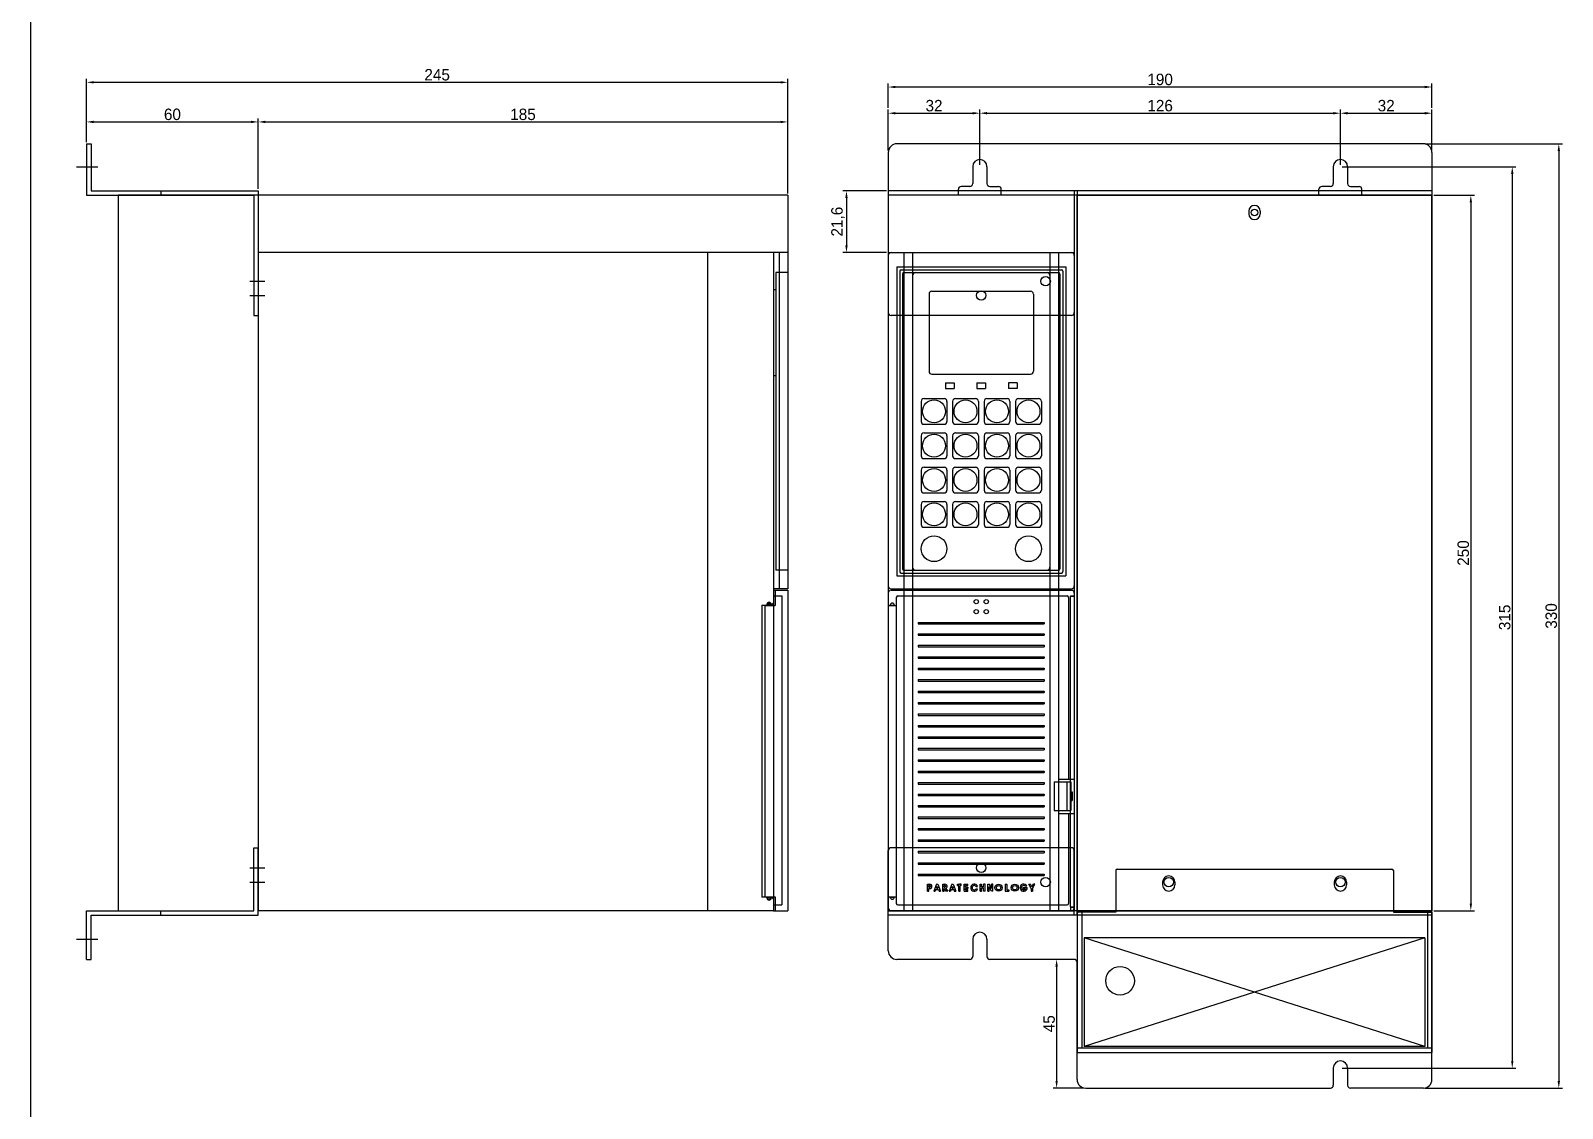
# Model space of a CAD drawing. Header units: millimetres. Extents: x 14468 to 16655, y -2998 to -1717.
# Drawn here: x 14468 to 15003, y -2667 to -2291 of the extents above; entities that cross this region are included whole.
import ezdxf

# ---------------------------------------------------------------- set-up
doc = ezdxf.new("R2010")
doc.units = ezdxf.units.MM
for name, color, linetype in [('CASE', 7, 'Continuous'), ('CASE BRACKET', 7, 'Continuous'), ('CASE COVER', 7, 'Continuous'), ('FAN', 7, 'Continuous'), ('KEYPAD', 1, 'Continuous'), ('PCB BASE', 7, 'Continuous'), ('PCB BODY', 7, 'Continuous'), ('PCB COVER', 7, 'Continuous'), ('방열판', 7, 'Continuous')]:
    doc.layers.add(name, color=color, linetype=linetype)
doc.dimstyles.new('ISO-25', dxfattribs={"dimtxt": 4, "dimasz": 2.5, "dimexe": 1.25, "dimexo": 0.625, "dimtad": 1, "dimtxsty": 'Standard', "dimcen": 2.5, "dimclrd": 6, "dimclre": 6, "dimclrt": 1, "dimadec": 0, "dimazin": 0, "dimtfac": 1, "dimtmove": 0, "dimatfit": 3, "dimfxl": 1, "dimarcsym": 0})
doc.dimstyles.get("Standard").update_dxf_attribs({"dimtxt": 4, "dimasz": 2, "dimexe": 0.4, "dimexo": 0.9, "dimgap": 0.9, "dimtad": 1, "dimdsep": 46, "dimtxsty": 'Standard', "dimcen": 0.09, "dimclrd": 6, "dimclre": 6, "dimclrt": 4, "dimadec": 0, "dimazin": 2, "dimtfac": 1, "dimtofl": 0, "dimtmove": 0, "dimatfit": 3, "dimfxl": 1, "dimtolj": 1, "dimtzin": 0, "dimarcsym": 0})

# ---------------------------------------------------------------- blocks, each defined once
blk = doc.blocks.new('*D874')
at = {"color": 6, "lineweight": -2, "transparency": 16777216}
for p, q in [((14487.51, -2329.69), (14487.51, -2307.57)), ((14490.01, -2308.82), (14730.01, -2308.82)), ((14732.51, -2347.69), (14732.51, -2307.57))]:
    blk.add_line(p, q, dxfattribs=at)
at = {"color": 6, "transparency": 16777216}
for points in [[(14490.01, -2308.4), (14490.01, -2309.23), (14487.51, -2308.82)], [(14730.01, -2308.4), (14730.01, -2309.23), (14732.51, -2308.82)]]:
    blk.add_solid(points, dxfattribs=at)
at = {"layer": 'Defpoints', "color": 0, "transparency": 16777216}
for p in [(14732.51, -2308.82), (14487.51, -2330.31), (14732.51, -2348.31)]:
    blk.add_point(p, dxfattribs=at)
at = {"color": 1, "transparency": 16777216, "insert": (14610.01, -2306.19), "char_height": 4, "attachment_point": 5}
blk.add_mtext('245', dxfattribs=at)
blk = doc.blocks.new('*D878')
at = {"color": 6, "lineweight": -2, "transparency": 16777216}
for p, q in [((14487.51, -2329.69), (14487.51, -2321.41)), ((14490.01, -2322.66), (14545.01, -2322.66)), ((14547.51, -2346.09), (14547.51, -2321.41))]:
    blk.add_line(p, q, dxfattribs=at)
at = {"color": 6, "transparency": 16777216}
for points in [[(14490.01, -2322.24), (14490.01, -2323.07), (14487.51, -2322.66)], [(14545.01, -2322.24), (14545.01, -2323.07), (14547.51, -2322.66)]]:
    blk.add_solid(points, dxfattribs=at)
at = {"layer": 'Defpoints', "color": 0, "transparency": 16777216}
for p in [(14547.51, -2322.66), (14487.51, -2330.31), (14547.51, -2346.71)]:
    blk.add_point(p, dxfattribs=at)
at = {"color": 1, "transparency": 16777216, "insert": (14517.51, -2320.03), "char_height": 4, "attachment_point": 5}
blk.add_mtext('60', dxfattribs=at)
blk = doc.blocks.new('*D784')
at = {"color": 6, "lineweight": -2, "transparency": 16777216}
for p, q in [((14767.02, -2346.71), (14751.8, -2346.71)), ((14753.05, -2349.21), (14753.05, -2365.81)), ((14767.02, -2368.31), (14751.8, -2368.31))]:
    blk.add_line(p, q, dxfattribs=at)
at = {"color": 6, "transparency": 16777216}
for points in [[(14752.63, -2349.21), (14753.46, -2349.21), (14753.05, -2346.71)], [(14752.63, -2365.81), (14753.46, -2365.81), (14753.05, -2368.31)]]:
    blk.add_solid(points, dxfattribs=at)
at = {"layer": 'Defpoints', "color": 0, "transparency": 16777216}
for p in [(14767.64, -2346.71), (14753.05, -2368.31), (14767.64, -2368.31)]:
    blk.add_point(p, dxfattribs=at)
at = {"color": 1, "transparency": 16777216, "insert": (14750.09, -2357.51), "char_height": 4, "attachment_point": 5, "rotation": 90}
blk.add_mtext('21,6', dxfattribs=at)
blk = doc.blocks.new('*D786')
at = {"color": 6, "lineweight": -2, "transparency": 16777216}
for p, q in [((14926.27, -2338.31), (14986.94, -2338.31)), ((14985.69, -2340.81), (14985.69, -2650.81)), ((14926.27, -2653.31), (14986.94, -2653.31))]:
    blk.add_line(p, q, dxfattribs=at)
at = {"color": 6, "transparency": 16777216}
for points in [[(14985.28, -2340.81), (14986.11, -2340.81), (14985.69, -2338.31)], [(14985.28, -2650.81), (14986.11, -2650.81), (14985.69, -2653.31)]]:
    blk.add_solid(points, dxfattribs=at)
at = {"layer": 'Defpoints', "color": 0, "transparency": 16777216}
for p in [(14925.64, -2338.31), (14925.64, -2653.31), (14985.69, -2653.31)]:
    blk.add_point(p, dxfattribs=at)
at = {"color": 1, "transparency": 16777216, "insert": (14983.07, -2495.81), "char_height": 4, "attachment_point": 5, "rotation": 90}
blk.add_mtext('315', dxfattribs=at)
blk = doc.blocks.new('*D787')
at = {"color": 6, "lineweight": -2, "transparency": 16777216}
for p, q in [((14958.27, -2348.31), (14972.46, -2348.31)), ((14971.21, -2350.81), (14971.21, -2595.81)), ((14958.27, -2598.31), (14972.46, -2598.31))]:
    blk.add_line(p, q, dxfattribs=at)
at = {"color": 6, "transparency": 16777216}
for points in [[(14970.8, -2350.81), (14971.63, -2350.81), (14971.21, -2348.31)], [(14970.8, -2595.81), (14971.63, -2595.81), (14971.21, -2598.31)]]:
    blk.add_solid(points, dxfattribs=at)
at = {"layer": 'Defpoints', "color": 0, "transparency": 16777216}
for p in [(14957.64, -2348.31), (14957.64, -2598.31), (14971.21, -2598.31)]:
    blk.add_point(p, dxfattribs=at)
at = {"color": 1, "transparency": 16777216, "insert": (14968.59, -2473.31), "char_height": 4, "attachment_point": 5, "rotation": 90}
blk.add_mtext('250', dxfattribs=at)
blk = doc.blocks.new('*D788')
at = {"color": 6, "lineweight": -2, "transparency": 16777216}
for p, q in [((14955.27, -2330.31), (15003.2, -2330.31)), ((15001.95, -2332.81), (15001.95, -2657.81)), ((14955.27, -2660.31), (15003.2, -2660.31))]:
    blk.add_line(p, q, dxfattribs=at)
at = {"color": 6, "transparency": 16777216}
for points in [[(15001.53, -2332.81), (15002.37, -2332.81), (15001.95, -2330.31)], [(15001.53, -2657.81), (15002.37, -2657.81), (15001.95, -2660.31)]]:
    blk.add_solid(points, dxfattribs=at)
at = {"layer": 'Defpoints', "color": 0, "transparency": 16777216}
for p in [(14954.64, -2330.31), (14954.64, -2660.31), (15001.95, -2660.31)]:
    blk.add_point(p, dxfattribs=at)
at = {"color": 1, "transparency": 16777216, "insert": (14999.33, -2495.31), "char_height": 4, "attachment_point": 5, "rotation": 90}
blk.add_mtext('330', dxfattribs=at)
blk = doc.blocks.new('*D802')
at = {"color": 6, "lineweight": -2, "transparency": 16777216}
for p, q in [((14767.64, -2332.69), (14767.64, -2318.36)), ((14770.14, -2319.61), (14797.14, -2319.61)), ((14799.64, -2337.69), (14799.64, -2318.36))]:
    blk.add_line(p, q, dxfattribs=at)
at = {"color": 6, "transparency": 16777216}
for points in [[(14770.14, -2319.2), (14770.14, -2320.03), (14767.64, -2319.61)], [(14797.14, -2319.2), (14797.14, -2320.03), (14799.64, -2319.61)]]:
    blk.add_solid(points, dxfattribs=at)
at = {"layer": 'Defpoints', "color": 0, "transparency": 16777216}
for p in [(14799.64, -2319.61), (14767.64, -2333.31), (14799.64, -2338.31)]:
    blk.add_point(p, dxfattribs=at)
at = {"color": 1, "transparency": 16777216, "insert": (14783.64, -2316.99), "char_height": 4, "attachment_point": 5}
blk.add_mtext('32', dxfattribs=at)
blk = doc.blocks.new('*D803')
at = {"color": 6, "lineweight": -2, "transparency": 16777216}
for p, q in [((14799.64, -2337.69), (14799.64, -2318.36)), ((14802.14, -2319.61), (14923.14, -2319.61)), ((14925.64, -2337.69), (14925.64, -2318.36))]:
    blk.add_line(p, q, dxfattribs=at)
at = {"color": 6, "transparency": 16777216}
for points in [[(14802.14, -2319.2), (14802.14, -2320.03), (14799.64, -2319.61)], [(14923.14, -2319.2), (14923.14, -2320.03), (14925.64, -2319.61)]]:
    blk.add_solid(points, dxfattribs=at)
at = {"layer": 'Defpoints', "color": 0, "transparency": 16777216}
for p in [(14925.64, -2319.61), (14799.64, -2338.31), (14925.64, -2338.31)]:
    blk.add_point(p, dxfattribs=at)
at = {"color": 1, "transparency": 16777216, "insert": (14862.64, -2316.99), "char_height": 4, "attachment_point": 5}
blk.add_mtext('126', dxfattribs=at)
blk = doc.blocks.new('*D804')
at = {"color": 6, "lineweight": -2, "transparency": 16777216}
for p, q in [((14925.64, -2337.69), (14925.64, -2318.36)), ((14928.14, -2319.61), (14955.14, -2319.61)), ((14957.64, -2332.69), (14957.64, -2318.36))]:
    blk.add_line(p, q, dxfattribs=at)
at = {"color": 6, "transparency": 16777216}
for points in [[(14928.14, -2319.2), (14928.14, -2320.03), (14925.64, -2319.61)], [(14955.14, -2319.2), (14955.14, -2320.03), (14957.64, -2319.61)]]:
    blk.add_solid(points, dxfattribs=at)
at = {"layer": 'Defpoints', "color": 0, "transparency": 16777216}
for p in [(14957.64, -2319.61), (14957.64, -2333.31), (14925.64, -2338.31)]:
    blk.add_point(p, dxfattribs=at)
at = {"color": 1, "transparency": 16777216, "insert": (14941.64, -2316.99), "char_height": 4, "attachment_point": 5}
blk.add_mtext('32', dxfattribs=at)
blk = doc.blocks.new('*D647')
at = {"color": 6, "lineweight": -2, "transparency": 16777216}
for p, q in [((14767.64, -2317.74), (14767.64, -2309.21)), ((14955.14, -2310.46), (14770.14, -2310.46)), ((14957.64, -2317.74), (14957.64, -2309.21))]:
    blk.add_line(p, q, dxfattribs=at)
at = {"color": 6, "transparency": 16777216}
for points in [[(14770.14, -2310.04), (14770.14, -2310.87), (14767.64, -2310.46)], [(14955.14, -2310.04), (14955.14, -2310.87), (14957.64, -2310.46)]]:
    blk.add_solid(points, dxfattribs=at)
at = {"layer": 'Defpoints', "color": 0, "transparency": 16777216}
for p in [(14767.64, -2310.46), (14767.64, -2318.36), (14957.64, -2318.36)]:
    blk.add_point(p, dxfattribs=at)
at = {"color": 1, "transparency": 16777216, "insert": (14862.64, -2307.83), "char_height": 4, "attachment_point": 5}
blk.add_mtext('190', dxfattribs=at)
blk = doc.blocks.new('*D669')
at = {"color": 6, "lineweight": -2, "transparency": 16777216}
for p, q in [((14547.51, -2346.09), (14547.51, -2321.41)), ((14550.01, -2322.66), (14730.01, -2322.66)), ((14732.51, -2347.69), (14732.51, -2321.41))]:
    blk.add_line(p, q, dxfattribs=at)
at = {"color": 6, "transparency": 16777216}
for points in [[(14550.01, -2322.24), (14550.01, -2323.07), (14547.51, -2322.66)], [(14730.01, -2322.24), (14730.01, -2323.07), (14732.51, -2322.66)]]:
    blk.add_solid(points, dxfattribs=at)
at = {"layer": 'Defpoints', "color": 0, "transparency": 16777216}
for p in [(14732.51, -2322.66), (14547.51, -2346.71), (14732.51, -2348.31)]:
    blk.add_point(p, dxfattribs=at)
at = {"color": 1, "transparency": 16777216, "insert": (14640.01, -2320.03), "char_height": 4, "attachment_point": 5}
blk.add_mtext('185', dxfattribs=at)
blk = doc.blocks.new('*D768')
at = {"layer": 'CASE', "color": 6, "lineweight": -2, "transparency": 16777216}
for p, q in [((14832.02, -2615.31), (14825.22, -2615.31)), ((14826.47, -2617.81), (14826.47, -2657.81)), ((14836.02, -2660.31), (14825.22, -2660.31))]:
    blk.add_line(p, q, dxfattribs=at)
at = {"layer": 'CASE', "color": 6, "transparency": 16777216}
for points in [[(14826.06, -2617.81), (14826.89, -2617.81), (14826.47, -2615.31)], [(14826.06, -2657.81), (14826.89, -2657.81), (14826.47, -2660.31)]]:
    blk.add_solid(points, dxfattribs=at)
at = {"layer": 'Defpoints', "color": 0, "transparency": 16777216}
for p in [(14832.64, -2615.31), (14826.47, -2660.31), (14836.64, -2660.31)]:
    blk.add_point(p, dxfattribs=at)
at = {"layer": 'CASE', "color": 1, "transparency": 16777216, "insert": (14823.85, -2637.81), "char_height": 4, "attachment_point": 5, "rotation": 90}
blk.add_mtext('45', dxfattribs=at)

msp = doc.modelspace()

# ---------------------------------------------------------------- linework, layer by layer
msp.add_line((14467.967, -1716.982), (14467.967, -2998.249))
at = {"layer": 'CASE'}
for p, q in [((14732.514, -2348.31), (14498.514, -2348.31)), ((14498.514, -2348.31), (14498.514, -2598.31)), ((14547.514, -2346.71), (14547.514, -2598.31)), ((14833.643, -2348.31), (14833.643, -2598.31)), ((14833.643, -2348.31), (14844.643, -2348.31)), ((14835.043, -2348.31), (14956.243, -2348.31)), ((14946.643, -2348.31), (14957.643, -2348.31)), ((14957.643, -2348.31), (14957.643, -2598.31)), ((14704.514, -2368.31), (14547.514, -2368.31)), ((14704.514, -2368.31), (14704.514, -2598.31)), ((14767.643, -2368.31), (14767.643, -2598.31)), ((14767.643, -2368.31), (14832.643, -2368.31)), ((14832.643, -2368.31), (14832.643, -2598.31)), ((14831.343, -2596.91), (14831.343, -2488.31)), ((14831.343, -2488.31), (14832.543, -2488.31)), ((14831.443, -2488.41), (14832.643, -2488.41)), ((14704.514, -2598.31), (14547.514, -2598.31)), ((14704.514, -2598.31), (14547.514, -2598.31)), ((14767.643, -2598.31), (14832.643, -2598.31)), ((14767.643, -2598.31), (14832.643, -2598.31)), ((14831.343, -2597.11), (14831.343, -2598.31)), ((14831.443, -2597.01), (14832.643, -2597.01)), ((14831.443, -2597.11), (14832.543, -2597.11)), ((14832.543, -2597.11), (14832.543, -2598.31)), ((14833.643, -2598.31), (14844.643, -2598.31)), ((14835.043, -2598.31), (14956.243, -2598.31))]:
    msp.add_line(p, q, dxfattribs=at)
at = {"layer": 'CASE', "color": 5}
for p, q in [((14847.143, -2584.306), (14847.143, -2598.806)), ((14847.643, -2583.806), (14943.643, -2583.806)), ((14944.143, -2584.306), (14944.143, -2598.806)), ((14863.493, -2588.306), (14863.493, -2589.306)), ((14867.793, -2588.306), (14867.793, -2589.306)), ((14923.493, -2588.306), (14923.493, -2589.306)), ((14927.793, -2588.306), (14927.793, -2589.306)), ((14833.643, -2598.806), (14833.643, -2647.806)), ((14847.143, -2598.806), (14833.643, -2598.806)), ((14835.243, -2598.806), (14835.243, -2646.206)), ((14944.143, -2598.806), (14957.643, -2598.806)), ((14956.043, -2598.806), (14956.043, -2646.206)), ((14957.643, -2598.806), (14957.643, -2647.806)), ((14833.643, -2646.206), (14957.643, -2646.206)), ((14833.643, -2647.806), (14957.643, -2647.806))]:
    msp.add_line(p, q, dxfattribs=at)
at = {"layer": 'CASE'}
msp.add_circle((14895.643, -2354.31), 1.15, dxfattribs=at)
at = {"layer": 'CASE', "color": 5}
msp.add_circle((14848.643, -2622.806), 5, dxfattribs=at)
for centre, radius, start, end in [((14847.643, -2584.306), 0.5, 90, 180), ((14943.643, -2584.306), 0.5, 0, 90), ((14865.643, -2588.306), 2.15, 0, 180), ((14865.643, -2589.306), 2.15, 180, 0), ((14925.643, -2588.306), 2.15, 0, 180), ((14925.643, -2589.306), 2.15, 180, 0), ((14834.143, -2599.306), 0.5, 90, 180), ((14957.143, -2599.306), 0.5, 0, 90)]:
    msp.add_arc(centre, radius, start, end, dxfattribs=at)
at = {"layer": 'CASE BRACKET', "color": 2}
for p, q in [((14487.514, -2330.31), (14489.114, -2330.31)), ((14487.514, -2330.31), (14487.514, -2348.31)), ((14489.114, -2330.31), (14489.114, -2346.71)), ((14767.643, -2333.31), (14767.643, -2389.31)), ((14954.643, -2330.31), (14770.643, -2330.31)), ((14957.643, -2333.31), (14957.643, -2348.31)), ((14483.967, -2338.31), (14491.422, -2338.31)), ((14797.143, -2338.31), (14797.143, -2344.21)), ((14802.143, -2338.31), (14802.143, -2344.21)), ((14923.143, -2338.31), (14923.143, -2344.21)), ((14928.143, -2338.31), (14928.143, -2344.21)), ((14487.514, -2348.31), (14545.914, -2348.31)), ((14489.114, -2346.71), (14547.514, -2346.71)), ((14513.514, -2346.71), (14513.514, -2348.31)), ((14545.914, -2348.31), (14545.914, -2390.31)), ((14547.514, -2346.71), (14547.514, -2390.31)), ((14957.643, -2346.71), (14767.643, -2346.71)), ((14957.643, -2348.31), (14767.643, -2348.31)), ((14792.143, -2346.71), (14792.143, -2346.21)), ((14792.143, -2348.31), (14792.143, -2346.71)), ((14796.143, -2345.21), (14793.143, -2345.21)), ((14803.143, -2345.21), (14806.143, -2345.21)), ((14807.143, -2346.71), (14807.143, -2346.21)), ((14807.143, -2348.31), (14807.143, -2346.71)), ((14832.643, -2346.71), (14832.643, -2389.31)), ((14833.643, -2346.71), (14833.643, -2348.31)), ((14918.143, -2346.71), (14918.143, -2346.21)), ((14918.143, -2348.31), (14918.143, -2346.71)), ((14922.143, -2345.21), (14919.143, -2345.21)), ((14929.143, -2345.21), (14932.143, -2345.21)), ((14933.143, -2346.71), (14933.143, -2346.21)), ((14933.143, -2348.31), (14933.143, -2346.71)), ((14544.538, -2378.31), (14549.746, -2378.31)), ((14544.538, -2383.31), (14549.746, -2383.31)), ((14545.914, -2390.31), (14547.514, -2390.31)), ((14831.643, -2390.31), (14768.643, -2390.31)), ((14545.914, -2598.31), (14545.914, -2576.31)), ((14545.914, -2576.31), (14547.514, -2576.31)), ((14547.514, -2599.91), (14547.514, -2576.31)), ((14767.643, -2612.31), (14767.643, -2577.31)), ((14831.643, -2576.31), (14768.643, -2576.31)), ((14832.643, -2599.91), (14832.643, -2577.31)), ((14544.538, -2583.31), (14549.746, -2583.31)), ((14544.538, -2588.31), (14549.746, -2588.31)), ((14487.514, -2615.31), (14487.514, -2598.31)), ((14487.514, -2598.31), (14545.914, -2598.31)), ((14489.114, -2599.91), (14547.514, -2599.91)), ((14489.114, -2615.31), (14489.114, -2599.91)), ((14513.514, -2599.91), (14513.514, -2598.31)), ((14957.643, -2598.31), (14767.643, -2598.31)), ((14767.643, -2612.31), (14767.643, -2598.31)), ((14957.643, -2599.91), (14767.643, -2599.91)), ((14833.643, -2599.91), (14833.643, -2598.31)), ((14957.643, -2657.31), (14957.643, -2598.31)), ((14483.967, -2608.31), (14491.422, -2608.31)), ((14797.143, -2608.31), (14797.143, -2614.31)), ((14802.143, -2608.31), (14802.143, -2614.31)), ((14487.514, -2615.31), (14489.114, -2615.31)), ((14796.143, -2615.31), (14770.643, -2615.31)), ((14832.643, -2615.31), (14803.143, -2615.31)), ((14833.643, -2657.31), (14833.643, -2616.31)), ((14923.143, -2653.31), (14923.143, -2659.31)), ((14928.143, -2653.31), (14928.143, -2659.31)), ((14836.643, -2660.31), (14922.143, -2660.31)), ((14954.643, -2660.31), (14929.143, -2660.31))]:
    msp.add_line(p, q, dxfattribs=at)
for centre in [(14800.143, -2383.31), (14822.643, -2378.31), (14800.143, -2583.31), (14822.643, -2588.31)]:
    msp.add_circle(centre, 1.65, dxfattribs=at)
for centre, radius, start, end in [((14770.643, -2333.31), 3, 90, 180), ((14954.643, -2333.31), 3, 0, 90), ((14799.643, -2338.31), 2.5, 0, 180), ((14925.643, -2338.31), 2.5, 0, 180), ((14796.143, -2344.21), 1, 270, 0), ((14803.143, -2344.21), 1, 180, 270), ((14922.143, -2344.21), 1, 270, 0), ((14929.143, -2344.21), 1, 180, 270), ((14793.143, -2346.21), 1, 90, 180), ((14806.143, -2346.21), 1, 360, 90), ((14919.143, -2346.21), 1, 90, 180), ((14932.143, -2346.21), 1, 360, 90), ((14768.643, -2389.31), 1, 180, 270), ((14831.643, -2389.31), 1, 270, 0), ((14768.643, -2577.31), 1, 90, 180), ((14831.643, -2577.31), 1, 0, 90), ((14799.643, -2608.31), 2.5, 0, 180), ((14770.643, -2612.31), 3, 180, 270), ((14796.143, -2614.31), 1, 270, 0), ((14803.143, -2614.31), 1, 180, 270), ((14832.643, -2616.31), 1, 0, 90), ((14925.643, -2653.31), 2.5, 0, 180), ((14836.643, -2657.31), 3, 180, 270), ((14922.143, -2659.31), 1, 270, 0), ((14929.143, -2659.31), 1, 180, 270), ((14954.643, -2657.31), 3, 270, 0)]:
    msp.add_arc(centre, radius, start, end, dxfattribs=at)
at = {"layer": 'CASE COVER'}
for p, q in [((14957.643, -2348.31), (14833.643, -2348.31)), ((14833.643, -2348.31), (14833.643, -2598.31)), ((14957.643, -2348.31), (14957.643, -2598.31)), ((14893.643, -2353.81), (14893.643, -2354.81)), ((14897.643, -2353.81), (14897.643, -2354.81)), ((14957.643, -2598.31), (14833.643, -2598.31))]:
    msp.add_line(p, q, dxfattribs=at)
for centre, start, end in [((14895.643, -2353.81), 0, 180), ((14895.643, -2354.81), 180, 0)]:
    msp.add_arc(centre, 2, start, end, dxfattribs=at)
at = {"layer": 'FAN', "color": 5}
for p, q in [((14836.143, -2607.806), (14836.143, -2645.806)), ((14955.143, -2607.806), (14836.143, -2645.806)), ((14955.143, -2645.806), (14836.143, -2607.806)), ((14955.143, -2607.806), (14836.143, -2607.806)), ((14955.143, -2607.806), (14955.143, -2645.806)), ((14955.143, -2645.806), (14836.143, -2645.806))]:
    msp.add_line(p, q, dxfattribs=at)
at = {"layer": 'KEYPAD'}
for p, q in [((14776.143, -2376.31), (14776.143, -2478.31)), ((14777.143, -2375.31), (14823.143, -2375.31)), ((14824.143, -2376.31), (14824.143, -2478.31)), ((14781.893, -2382.81), (14781.893, -2409.81)), ((14782.893, -2381.81), (14817.393, -2381.81)), ((14818.393, -2382.81), (14818.393, -2409.81)), ((14782.893, -2410.81), (14817.393, -2410.81)), ((14787.643, -2413.81), (14787.643, -2415.81)), ((14787.643, -2413.81), (14790.643, -2413.81)), ((14790.643, -2413.81), (14790.643, -2415.81)), ((14798.643, -2413.81), (14798.643, -2415.81)), ((14798.643, -2413.81), (14801.643, -2413.81)), ((14801.643, -2413.81), (14801.643, -2415.81)), ((14809.643, -2413.81), (14809.643, -2415.81)), ((14812.643, -2413.81), (14809.643, -2413.81)), ((14812.643, -2413.81), (14812.643, -2415.81)), ((14787.643, -2415.81), (14790.643, -2415.81)), ((14798.643, -2415.81), (14801.643, -2415.81)), ((14812.643, -2415.81), (14809.643, -2415.81)), ((14779.143, -2420.31), (14779.143, -2427.31)), ((14780.143, -2419.31), (14787.143, -2419.31)), ((14788.143, -2420.31), (14788.143, -2427.31)), ((14790.143, -2420.31), (14790.143, -2427.31)), ((14791.143, -2419.31), (14798.143, -2419.31)), ((14799.143, -2420.31), (14799.143, -2427.31)), ((14801.143, -2420.31), (14801.143, -2427.31)), ((14802.143, -2419.31), (14809.143, -2419.31)), ((14810.143, -2420.31), (14810.143, -2427.31)), ((14812.143, -2420.31), (14812.143, -2427.31)), ((14813.143, -2419.31), (14820.143, -2419.31)), ((14821.143, -2420.31), (14821.143, -2427.31)), ((14780.143, -2428.31), (14787.143, -2428.31)), ((14791.143, -2428.31), (14798.143, -2428.31)), ((14802.143, -2428.31), (14809.143, -2428.31)), ((14813.143, -2428.31), (14820.143, -2428.31)), ((14779.143, -2432.31), (14779.143, -2439.31)), ((14780.143, -2431.31), (14787.143, -2431.31)), ((14788.143, -2432.31), (14788.143, -2439.31)), ((14790.143, -2432.31), (14790.143, -2439.31)), ((14791.143, -2431.31), (14798.143, -2431.31)), ((14799.143, -2432.31), (14799.143, -2439.31)), ((14801.143, -2432.31), (14801.143, -2439.31)), ((14802.143, -2431.31), (14809.143, -2431.31)), ((14810.143, -2432.31), (14810.143, -2439.31)), ((14812.143, -2432.31), (14812.143, -2439.31)), ((14813.143, -2431.31), (14820.143, -2431.31)), ((14821.143, -2432.31), (14821.143, -2439.31)), ((14780.143, -2440.31), (14787.143, -2440.31)), ((14791.143, -2440.31), (14798.143, -2440.31)), ((14802.143, -2440.31), (14809.143, -2440.31)), ((14813.143, -2440.31), (14820.143, -2440.31)), ((14779.143, -2444.31), (14779.143, -2451.31)), ((14780.143, -2443.31), (14787.143, -2443.31)), ((14788.143, -2444.31), (14788.143, -2451.31)), ((14790.143, -2444.31), (14790.143, -2451.31)), ((14791.143, -2443.31), (14798.143, -2443.31)), ((14799.143, -2444.31), (14799.143, -2451.31)), ((14801.143, -2444.31), (14801.143, -2451.31)), ((14802.143, -2443.31), (14809.143, -2443.31)), ((14810.143, -2444.31), (14810.143, -2451.31)), ((14812.143, -2444.31), (14812.143, -2451.31)), ((14813.143, -2443.31), (14820.143, -2443.31)), ((14821.143, -2444.31), (14821.143, -2451.31)), ((14779.143, -2456.31), (14779.143, -2463.31)), ((14780.143, -2452.31), (14787.143, -2452.31)), ((14780.143, -2455.31), (14787.143, -2455.31)), ((14788.143, -2456.31), (14788.143, -2463.31)), ((14790.143, -2456.31), (14790.143, -2463.31)), ((14791.143, -2452.31), (14798.143, -2452.31)), ((14791.143, -2455.31), (14798.143, -2455.31)), ((14799.143, -2456.31), (14799.143, -2463.31)), ((14801.143, -2456.31), (14801.143, -2463.31)), ((14802.143, -2452.31), (14809.143, -2452.31)), ((14802.143, -2455.31), (14809.143, -2455.31)), ((14810.143, -2456.31), (14810.143, -2463.31)), ((14812.143, -2456.31), (14812.143, -2463.31)), ((14813.143, -2452.31), (14820.143, -2452.31)), ((14813.143, -2455.31), (14820.143, -2455.31)), ((14821.143, -2456.31), (14821.143, -2463.31)), ((14780.143, -2464.31), (14787.143, -2464.31)), ((14791.143, -2464.31), (14798.143, -2464.31)), ((14802.143, -2464.31), (14809.143, -2464.31)), ((14813.143, -2464.31), (14820.143, -2464.31)), ((14777.143, -2479.31), (14823.143, -2479.31))]:
    msp.add_line(p, q, dxfattribs=at)
for centre, radius in [((14783.643, -2423.81), 4), ((14794.643, -2423.81), 4), ((14805.643, -2423.81), 4), ((14816.643, -2423.81), 4), ((14783.643, -2435.81), 4), ((14794.643, -2435.81), 4), ((14805.643, -2435.81), 4), ((14816.643, -2435.81), 4), ((14783.643, -2447.81), 4), ((14794.643, -2447.81), 4), ((14805.643, -2447.81), 4), ((14816.643, -2447.81), 4), ((14783.643, -2459.81), 4), ((14794.643, -2459.81), 4), ((14805.643, -2459.81), 4), ((14816.643, -2459.81), 4), ((14783.643, -2471.81), 4.5), ((14816.643, -2471.81), 4.5)]:
    msp.add_circle(centre, radius, dxfattribs=at)
for centre, start, end in [((14777.143, -2376.31), 90, 180), ((14823.143, -2376.31), 0, 90), ((14782.893, -2382.81), 90, 180), ((14817.393, -2382.81), 0, 90), ((14782.893, -2409.81), 180, 270), ((14817.393, -2409.81), 270, 0), ((14780.143, -2420.31), 90, 180), ((14787.143, -2420.31), 0, 90), ((14791.143, -2420.31), 90, 180), ((14798.143, -2420.31), 0, 90), ((14802.143, -2420.31), 90, 180), ((14809.143, -2420.31), 0, 90), ((14813.143, -2420.31), 90, 180), ((14820.143, -2420.31), 0, 90), ((14780.143, -2427.31), 180, 270), ((14787.143, -2427.31), 270, 0), ((14791.143, -2427.31), 180, 270), ((14798.143, -2427.31), 270, 0), ((14802.143, -2427.31), 180, 270), ((14809.143, -2427.31), 270, 0), ((14813.143, -2427.31), 180, 270), ((14820.143, -2427.31), 270, 0), ((14780.143, -2432.31), 90, 180), ((14787.143, -2432.31), 0, 90), ((14791.143, -2432.31), 90, 180), ((14798.143, -2432.31), 0, 90), ((14802.143, -2432.31), 90, 180), ((14809.143, -2432.31), 0, 90), ((14813.143, -2432.31), 90, 180), ((14820.143, -2432.31), 0, 90), ((14780.143, -2439.31), 180, 270), ((14787.143, -2439.31), 270, 0), ((14791.143, -2439.31), 180, 270), ((14798.143, -2439.31), 270, 0), ((14802.143, -2439.31), 180, 270), ((14809.143, -2439.31), 270, 0), ((14813.143, -2439.31), 180, 270), ((14820.143, -2439.31), 270, 0), ((14780.143, -2444.31), 90, 180), ((14787.143, -2444.31), 0, 90), ((14791.143, -2444.31), 90, 180), ((14798.143, -2444.31), 0, 90), ((14802.143, -2444.31), 90, 180), ((14809.143, -2444.31), 0, 90), ((14813.143, -2444.31), 90, 180), ((14820.143, -2444.31), 0, 90), ((14780.143, -2451.31), 180, 270), ((14787.143, -2451.31), 270, 0), ((14791.143, -2451.31), 180, 270), ((14798.143, -2451.31), 270, 0), ((14802.143, -2451.31), 180, 270), ((14809.143, -2451.31), 270, 0), ((14813.143, -2451.31), 180, 270), ((14820.143, -2451.31), 270, 0), ((14780.143, -2456.31), 90, 180), ((14787.143, -2456.31), 0, 90), ((14791.143, -2456.31), 90, 180), ((14798.143, -2456.31), 0, 90), ((14802.143, -2456.31), 90, 180), ((14809.143, -2456.31), 0, 90), ((14813.143, -2456.31), 90, 180), ((14820.143, -2456.31), 0, 90), ((14780.143, -2463.31), 180, 270), ((14787.143, -2463.31), 270, 0), ((14791.143, -2463.31), 180, 270), ((14798.143, -2463.31), 270, 0), ((14802.143, -2463.31), 180, 270), ((14809.143, -2463.31), 270, 0), ((14813.143, -2463.31), 180, 270), ((14820.143, -2463.31), 270, 0), ((14777.143, -2478.31), 180, 270), ((14823.143, -2478.31), 270, 0)]:
    msp.add_arc(centre, 1, start, end, dxfattribs=at)
at = {"layer": 'PCB BASE'}
for p, q in [((14727.514, -2368.31), (14704.514, -2368.31)), ((14704.514, -2368.31), (14704.514, -2598.31)), ((14727.514, -2368.31), (14727.514, -2491.51)), ((14704.514, -2373.31), (14704.514, -2593.31)), ((14723.514, -2491.51), (14723.514, -2593.61)), ((14723.514, -2491.51), (14727.514, -2491.51)), ((14725.264, -2491.26), (14725.264, -2491.51)), ((14726.764, -2491.26), (14725.264, -2491.26)), ((14727.514, -2490.81), (14726.764, -2491.51)), ((14726.764, -2491.51), (14726.764, -2491.26)), ((14727.514, -2593.61), (14723.514, -2593.61)), ((14725.264, -2593.86), (14725.264, -2593.61)), ((14726.764, -2593.86), (14725.264, -2593.86)), ((14726.764, -2593.61), (14726.764, -2593.86)), ((14727.514, -2594.31), (14726.764, -2593.61)), ((14727.514, -2593.61), (14727.514, -2598.31)), ((14727.514, -2598.31), (14704.514, -2598.31))]:
    msp.add_line(p, q, dxfattribs=at)
for centre, start, end in [((14726.014, -2491.26), 0, 180), ((14726.014, -2593.86), 180, 0)]:
    msp.add_arc(centre, 0.75, start, end, dxfattribs=at)
at = {"layer": 'PCB BODY'}
for p, q in [((14732.514, -2348.31), (14732.514, -2485.81)), ((14727.514, -2368.31), (14727.514, -2485.81)), ((14732.514, -2368.31), (14727.514, -2368.31)), ((14729.514, -2368.31), (14729.514, -2485.81)), ((14767.643, -2369.31), (14767.643, -2484.81)), ((14768.643, -2368.31), (14831.643, -2368.31)), ((14773.143, -2368.31), (14773.143, -2485.81)), ((14776.143, -2368.31), (14776.143, -2485.81)), ((14824.143, -2368.31), (14824.143, -2485.81)), ((14827.143, -2368.31), (14827.143, -2485.81)), ((14832.643, -2369.31), (14832.643, -2484.81)), ((14728.412, -2375.31), (14728.412, -2479.31)), ((14732.514, -2375.31), (14728.412, -2375.31)), ((14770.643, -2373.31), (14829.643, -2373.31)), ((14770.643, -2373.31), (14770.643, -2481.31)), ((14771.643, -2374.81), (14771.643, -2479.81)), ((14772.143, -2374.31), (14828.143, -2374.31)), ((14772.643, -2375.81), (14772.643, -2478.81)), ((14773.143, -2375.31), (14827.143, -2375.31)), ((14776.143, -2375.31), (14824.143, -2375.31)), ((14827.643, -2375.81), (14827.643, -2478.81)), ((14828.643, -2374.81), (14828.643, -2479.81)), ((14829.643, -2373.31), (14829.643, -2481.31)), ((14728.412, -2381.31), (14727.514, -2381.31)), ((14727.514, -2411.31), (14728.412, -2411.31)), ((14732.514, -2479.31), (14728.412, -2479.31)), ((14770.643, -2481.31), (14829.643, -2481.31)), ((14772.143, -2480.31), (14828.143, -2480.31)), ((14773.143, -2479.31), (14827.143, -2479.31)), ((14776.143, -2479.31), (14824.143, -2479.31)), ((14732.514, -2485.81), (14727.514, -2485.81)), ((14768.643, -2485.81), (14831.643, -2485.81))]:
    msp.add_line(p, q, dxfattribs=at)
for centre, radius, start, end in [((14768.643, -2369.31), 1, 90, 180), ((14831.643, -2369.31), 1, 0, 90), ((14772.143, -2374.81), 0.5, 90, 180), ((14773.143, -2375.81), 0.5, 90, 180), ((14827.143, -2375.81), 0.5, 0, 90), ((14828.143, -2374.81), 0.5, 0, 90), ((14772.143, -2479.81), 0.5, 180, 270), ((14773.143, -2478.81), 0.5, 180, 270), ((14827.143, -2478.81), 0.5, 270, 0), ((14828.143, -2479.81), 0.5, 270, 0), ((14768.643, -2484.81), 1, 180, 270), ((14831.643, -2484.81), 1, 270, 0)]:
    msp.add_arc(centre, radius, start, end, dxfattribs=at)
at = {"layer": 'PCB COVER'}
for p, q in [((14727.514, -2486.31), (14732.514, -2486.31)), ((14727.514, -2486.31), (14727.514, -2491.61)), ((14727.514, -2488.31), (14728.114, -2488.31)), ((14728.114, -2486.31), (14728.114, -2491.61)), ((14728.114, -2488.31), (14730.514, -2488.31)), ((14730.514, -2488.31), (14730.514, -2596.31)), ((14732.514, -2486.31), (14732.514, -2598.31)), ((14767.643, -2487.31), (14767.643, -2597.31)), ((14768.643, -2486.31), (14831.643, -2486.31)), ((14770.443, -2488.81), (14770.443, -2595.81)), ((14770.943, -2488.31), (14830.143, -2488.31)), ((14773.143, -2486.31), (14773.143, -2598.31)), ((14776.143, -2486.31), (14776.143, -2598.31)), ((14824.143, -2486.31), (14824.143, -2598.31)), ((14827.143, -2486.31), (14827.143, -2598.31)), ((14830.643, -2488.81), (14830.643, -2552.31)), ((14832.643, -2487.31), (14832.643, -2552.31)), ((14724.514, -2491.61), (14724.514, -2593.51)), ((14724.514, -2491.61), (14728.114, -2491.61)), ((14725.264, -2491.61), (14725.264, -2491.555)), ((14725.264, -2491.555), (14726.764, -2491.555)), ((14726.764, -2491.555), (14726.764, -2491.61)), ((14727.514, -2491.61), (14727.514, -2593.51)), ((14767.643, -2491.61), (14770.443, -2491.61)), ((14768.293, -2491.61), (14768.293, -2491.555)), ((14768.293, -2491.555), (14769.793, -2491.555)), ((14769.793, -2491.555), (14769.793, -2491.61)), ((14778.143, -2497.56), (14778.143, -2498.06)), ((14778.143, -2497.56), (14822.143, -2497.56)), ((14778.143, -2498.06), (14822.143, -2498.06)), ((14822.143, -2497.56), (14822.143, -2498.06)), ((14778.143, -2501.56), (14778.143, -2502.06)), ((14778.143, -2501.56), (14822.143, -2501.56)), ((14778.143, -2502.06), (14822.143, -2502.06)), ((14822.143, -2501.56), (14822.143, -2502.06)), ((14778.143, -2505.56), (14778.143, -2506.06)), ((14778.143, -2505.56), (14822.143, -2505.56)), ((14778.143, -2506.06), (14822.143, -2506.06)), ((14778.143, -2509.56), (14778.143, -2510.06)), ((14778.143, -2509.56), (14822.143, -2509.56)), ((14778.143, -2510.06), (14822.143, -2510.06)), ((14822.143, -2505.56), (14822.143, -2506.06)), ((14822.143, -2509.56), (14822.143, -2510.06)), ((14778.143, -2513.56), (14778.143, -2514.06)), ((14778.143, -2513.56), (14822.143, -2513.56)), ((14778.143, -2514.06), (14822.143, -2514.06)), ((14822.143, -2513.56), (14822.143, -2514.06)), ((14778.143, -2517.56), (14778.143, -2518.06)), ((14778.143, -2517.56), (14822.143, -2517.56)), ((14778.143, -2518.06), (14822.143, -2518.06)), ((14822.143, -2517.56), (14822.143, -2518.06)), ((14778.143, -2521.56), (14778.143, -2522.06)), ((14778.143, -2521.56), (14822.143, -2521.56)), ((14778.143, -2522.06), (14822.143, -2522.06)), ((14778.143, -2525.56), (14778.143, -2526.06)), ((14778.143, -2525.56), (14822.143, -2525.56)), ((14778.143, -2526.06), (14822.143, -2526.06)), ((14822.143, -2521.56), (14822.143, -2522.06)), ((14822.143, -2525.56), (14822.143, -2526.06)), ((14778.143, -2529.56), (14778.143, -2530.06)), ((14778.143, -2529.56), (14822.143, -2529.56)), ((14778.143, -2530.06), (14822.143, -2530.06)), ((14822.143, -2529.56), (14822.143, -2530.06)), ((14778.143, -2533.56), (14778.143, -2534.06)), ((14778.143, -2533.56), (14822.143, -2533.56)), ((14778.143, -2534.06), (14822.143, -2534.06)), ((14822.143, -2533.56), (14822.143, -2534.06)), ((14778.143, -2537.56), (14778.143, -2538.06)), ((14778.143, -2537.56), (14822.143, -2537.56)), ((14778.143, -2538.06), (14822.143, -2538.06)), ((14778.143, -2541.56), (14778.143, -2542.06)), ((14778.143, -2541.56), (14822.143, -2541.56)), ((14778.143, -2542.06), (14822.143, -2542.06)), ((14822.143, -2537.56), (14822.143, -2538.06)), ((14822.143, -2541.56), (14822.143, -2542.06)), ((14778.143, -2545.56), (14778.143, -2546.06)), ((14778.143, -2545.56), (14822.143, -2545.56)), ((14778.143, -2546.06), (14822.143, -2546.06)), ((14822.143, -2545.56), (14822.143, -2546.06)), ((14778.143, -2549.56), (14778.143, -2550.06)), ((14778.143, -2549.56), (14822.143, -2549.56)), ((14778.143, -2550.06), (14822.143, -2550.06)), ((14822.143, -2549.56), (14822.143, -2550.06)), ((14827.143, -2552.31), (14832.643, -2552.31)), ((14778.143, -2553.56), (14778.143, -2554.06)), ((14778.143, -2553.56), (14822.143, -2553.56)), ((14778.143, -2554.06), (14822.143, -2554.06)), ((14778.143, -2557.56), (14778.143, -2558.06)), ((14778.143, -2557.56), (14822.143, -2557.56)), ((14778.143, -2558.06), (14822.143, -2558.06)), ((14822.143, -2553.56), (14822.143, -2554.06)), ((14822.143, -2557.56), (14822.143, -2558.06)), ((14825.643, -2553.31), (14825.643, -2563.31)), ((14825.643, -2553.31), (14827.143, -2553.31)), ((14827.143, -2553.31), (14831.496, -2553.31)), ((14830.002, -2553.31), (14830.002, -2563.31)), ((14831.496, -2553.31), (14831.496, -2563.31)), ((14831.496, -2556.81), (14831.958, -2556.81)), ((14831.958, -2556.81), (14831.958, -2559.81)), ((14778.143, -2561.56), (14778.143, -2562.06)), ((14778.143, -2561.56), (14822.143, -2561.56)), ((14778.143, -2562.06), (14822.143, -2562.06)), ((14822.143, -2561.56), (14822.143, -2562.06)), ((14825.643, -2563.31), (14827.143, -2563.31)), ((14827.143, -2563.31), (14831.496, -2563.31)), ((14831.496, -2559.81), (14831.958, -2559.81)), ((14778.143, -2565.56), (14778.143, -2566.06)), ((14778.143, -2565.56), (14822.143, -2565.56)), ((14778.143, -2566.06), (14822.143, -2566.06)), ((14822.143, -2565.56), (14822.143, -2566.06)), ((14827.143, -2564.31), (14832.643, -2564.31)), ((14830.643, -2564.31), (14830.643, -2595.81)), ((14832.643, -2564.31), (14832.643, -2597.31)), ((14778.143, -2569.56), (14778.143, -2570.06)), ((14778.143, -2569.56), (14822.143, -2569.56)), ((14778.143, -2570.06), (14822.143, -2570.06)), ((14778.143, -2573.56), (14778.143, -2574.06)), ((14778.143, -2573.56), (14822.143, -2573.56)), ((14778.143, -2574.06), (14822.143, -2574.06)), ((14822.143, -2569.56), (14822.143, -2570.06)), ((14822.143, -2573.56), (14822.143, -2574.06)), ((14778.143, -2577.56), (14778.143, -2578.06)), ((14778.143, -2577.56), (14822.143, -2577.56)), ((14778.143, -2578.06), (14822.143, -2578.06)), ((14822.143, -2577.56), (14822.143, -2578.06)), ((14778.143, -2581.56), (14778.143, -2582.06)), ((14778.143, -2581.56), (14822.143, -2581.56)), ((14778.143, -2582.06), (14822.143, -2582.06)), ((14822.143, -2581.56), (14822.143, -2582.06)), ((14778.143, -2585.56), (14778.143, -2586.06)), ((14778.143, -2585.56), (14822.143, -2585.56)), ((14778.143, -2586.06), (14822.143, -2586.06)), ((14781.386, -2589.062), (14782.163, -2589.062)), ((14781.386, -2591.48), (14781.386, -2589.062)), ((14781.866, -2589.542), (14782.163, -2589.542)), ((14781.866, -2590.102), (14781.866, -2589.542)), ((14781.866, -2590.102), (14782.163, -2590.102)), ((14784.537, -2589.062), (14783.572, -2591.48)), ((14784.745, -2589.837), (14784.505, -2590.437)), ((14784.505, -2590.437), (14784.985, -2590.437)), ((14784.537, -2589.062), (14784.953, -2589.062)), ((14784.745, -2589.837), (14784.985, -2590.437)), ((14784.953, -2589.062), (14785.917, -2591.48)), ((14786.689, -2589.062), (14787.467, -2589.062)), ((14786.689, -2591.48), (14786.689, -2589.062)), ((14787.169, -2589.542), (14787.467, -2589.542)), ((14787.169, -2590.102), (14787.169, -2589.542)), ((14787.169, -2590.102), (14787.467, -2590.102)), ((14789.867, -2589.062), (14788.903, -2591.48)), ((14790.075, -2589.837), (14789.836, -2590.437)), ((14789.836, -2590.437), (14790.315, -2590.437)), ((14789.867, -2589.062), (14790.283, -2589.062)), ((14790.075, -2589.837), (14790.315, -2590.437)), ((14790.283, -2589.062), (14791.248, -2591.48)), ((14791.842, -2589.062), (14792.493, -2589.062)), ((14791.842, -2589.542), (14791.842, -2589.062)), ((14791.842, -2589.542), (14792.253, -2589.542)), ((14792.253, -2591.48), (14792.253, -2589.542)), ((14793.144, -2589.062), (14792.493, -2589.062)), ((14793.144, -2589.542), (14792.733, -2589.542)), ((14792.733, -2591.48), (14792.733, -2589.542)), ((14793.144, -2589.542), (14793.144, -2589.062)), ((14794.157, -2589.062), (14795.483, -2589.062)), ((14794.157, -2591.48), (14794.157, -2589.062)), ((14794.637, -2589.542), (14795.483, -2589.542)), ((14794.637, -2590.031), (14794.637, -2589.542)), ((14794.637, -2590.031), (14795.483, -2590.031)), ((14794.637, -2591), (14794.637, -2590.511)), ((14794.637, -2590.511), (14795.483, -2590.511)), ((14795.483, -2589.542), (14795.483, -2589.062)), ((14795.483, -2590.031), (14795.483, -2590.511)), ((14798.349, -2589.871), (14798.876, -2589.871)), ((14799.734, -2589.062), (14800.214, -2589.062)), ((14799.734, -2591.48), (14799.734, -2589.062)), ((14800.214, -2589.977), (14800.214, -2589.062)), ((14800.596, -2589.977), (14800.214, -2589.977)), ((14800.214, -2591.48), (14800.214, -2590.457)), ((14800.596, -2590.457), (14800.214, -2590.457)), ((14800.596, -2589.977), (14800.979, -2589.977)), ((14800.596, -2590.457), (14800.979, -2590.457)), ((14801.459, -2589.062), (14800.979, -2589.062)), ((14800.979, -2589.977), (14800.979, -2589.062)), ((14800.979, -2591.48), (14800.979, -2590.457)), ((14801.459, -2591.48), (14801.459, -2589.062)), ((14802.425, -2589.062), (14802.905, -2589.062)), ((14802.425, -2591.48), (14802.425, -2589.062)), ((14802.905, -2589.062), (14802.905, -2589.062)), ((14803.67, -2590.6), (14802.905, -2589.062)), ((14802.905, -2591.48), (14802.905, -2589.942)), ((14803.67, -2591.48), (14802.905, -2589.942)), ((14804.15, -2589.062), (14803.67, -2589.062)), ((14803.67, -2590.6), (14803.67, -2589.062)), ((14804.15, -2591.48), (14804.15, -2589.062)), ((14808.548, -2589.062), (14808.548, -2591.48)), ((14808.548, -2589.062), (14809.028, -2589.062)), ((14809.028, -2589.062), (14809.028, -2591)), ((14814.795, -2590.173), (14814.795, -2590.653)), ((14814.795, -2590.173), (14816.181, -2590.173)), ((14816.086, -2589.785), (14815.531, -2589.785)), ((14816.802, -2589.062), (14817.346, -2589.062)), ((14817.612, -2590.584), (14816.802, -2589.062)), ((14817.852, -2590.013), (14817.346, -2589.062)), ((14817.852, -2590.013), (14818.358, -2589.062)), ((14818.092, -2590.584), (14818.902, -2589.062)), ((14818.902, -2589.062), (14818.358, -2589.062)), ((14822.143, -2585.56), (14822.143, -2586.06)), ((14724.514, -2593.51), (14728.114, -2593.51)), ((14725.264, -2593.51), (14725.264, -2593.565)), ((14725.264, -2593.565), (14726.764, -2593.565)), ((14726.764, -2593.565), (14726.764, -2593.51)), ((14727.514, -2593.51), (14727.514, -2598.31)), ((14728.114, -2593.51), (14728.114, -2598.31)), ((14767.643, -2593.51), (14770.443, -2593.51)), ((14768.293, -2593.51), (14768.293, -2593.565)), ((14768.293, -2593.565), (14769.793, -2593.565)), ((14769.793, -2593.565), (14769.793, -2593.51)), ((14781.866, -2591.48), (14781.386, -2591.48)), ((14781.386, -2591.48), (14781.866, -2591.48)), ((14781.866, -2590.582), (14782.163, -2590.582)), ((14781.866, -2591.48), (14781.866, -2590.582)), ((14783.572, -2591.48), (14784.089, -2591.48)), ((14784.314, -2590.917), (14784.089, -2591.48)), ((14784.314, -2590.917), (14785.176, -2590.917)), ((14785.176, -2590.917), (14785.401, -2591.48)), ((14785.917, -2591.48), (14785.401, -2591.48)), ((14785.401, -2591.48), (14785.917, -2591.48)), ((14786.689, -2591.48), (14787.169, -2591.48)), ((14787.169, -2591.48), (14786.689, -2591.48)), ((14786.689, -2591.48), (14787.169, -2591.48)), ((14787.169, -2591.48), (14787.169, -2590.582)), ((14787.169, -2590.582), (14787.816, -2591.48)), ((14787.727, -2590.536), (14788.407, -2591.479)), ((14788.407, -2591.479), (14787.816, -2591.48)), ((14788.903, -2591.48), (14789.42, -2591.48)), ((14789.644, -2590.917), (14789.42, -2591.48)), ((14789.644, -2590.917), (14790.507, -2590.917)), ((14790.507, -2590.917), (14790.731, -2591.48)), ((14791.248, -2591.48), (14790.731, -2591.48)), ((14790.731, -2591.48), (14791.248, -2591.48)), ((14792.253, -2591.48), (14792.733, -2591.48)), ((14794.157, -2591.48), (14795.483, -2591.48)), ((14794.637, -2591), (14795.483, -2591)), ((14795.483, -2591.48), (14795.483, -2591)), ((14798.349, -2590.671), (14798.876, -2590.671)), ((14799.734, -2591.48), (14800.214, -2591.48)), ((14801.459, -2591.48), (14800.979, -2591.48)), ((14802.425, -2591.48), (14802.905, -2591.48)), ((14804.15, -2591.48), (14803.67, -2591.48)), ((14803.67, -2591.48), (14803.67, -2591.48)), ((14808.548, -2591.48), (14809.775, -2591.48)), ((14809.028, -2591), (14809.775, -2591)), ((14809.775, -2591), (14809.775, -2591.48)), ((14814.795, -2590.653), (14815.603, -2590.653)), ((14817.612, -2590.584), (14817.612, -2591.48)), ((14817.612, -2591.48), (14818.092, -2591.48)), ((14818.092, -2590.584), (14818.092, -2591.48)), ((14727.514, -2596.31), (14728.114, -2596.31)), ((14727.514, -2598.31), (14732.514, -2598.31)), ((14728.114, -2596.31), (14730.514, -2596.31)), ((14768.643, -2598.31), (14831.643, -2598.31)), ((14770.943, -2596.31), (14830.143, -2596.31))]:
    msp.add_line(p, q, dxfattribs=at)
for centre, radius in [((14798.393, -2490.31), 0.75), ((14798.393, -2493.81), 0.75), ((14801.893, -2490.31), 0.75), ((14801.893, -2493.81), 0.75), ((14806.188, -2590.271), 1.246), ((14806.188, -2590.271), 0.766), ((14811.87, -2590.271), 1.246), ((14811.87, -2590.271), 0.766)]:
    msp.add_circle(centre, radius, dxfattribs=at)
for centre, radius, start, end in [((14768.643, -2487.31), 1, 90, 180), ((14770.943, -2488.81), 0.5, 90, 180), ((14830.143, -2488.81), 0.5, 0, 90), ((14831.643, -2487.31), 1, 0, 90), ((14726.014, -2491.555), 0.75, 0, 180), ((14769.043, -2491.555), 0.75, 0, 180), ((14782.163, -2589.822), 0.76, 270, 90), ((14782.163, -2589.822), 0.28, 270, 90), ((14787.467, -2589.822), 0.76, 290.07397, 90), ((14787.467, -2589.822), 0.28, 270, 90), ((14797.696, -2590.271), 1.246, 18.72276, 341.27724), ((14797.696, -2590.271), 0.766, 31.47272, 328.52728), ((14814.939, -2590.271), 1.246, 22.93688, 4.52933), ((14814.939, -2590.271), 0.766, 39.33687, 330.12783), ((14726.014, -2593.565), 0.75, 180, 0), ((14769.043, -2593.565), 0.75, 180, 0), ((14770.943, -2595.81), 0.5, 180, 270), ((14830.143, -2595.81), 0.5, 270, 0), ((14768.643, -2597.31), 1, 180, 270), ((14831.643, -2597.31), 1, 270, 0)]:
    msp.add_arc(centre, radius, start, end, dxfattribs=at)
at = {"layer": '방열판', "ltscale": 10}
for p, q in [((14833.643, -2598.306), (14833.643, -2348.31)), ((14957.643, -2348.31), (14833.643, -2348.31)), ((14957.643, -2598.306), (14957.643, -2348.31)), ((14833.643, -2598.306), (14957.643, -2598.306))]:
    msp.add_line(p, q, dxfattribs=at)
for centre in [(14865.643, -2588.306), (14925.643, -2588.306)]:
    msp.add_circle(centre, 1.65, dxfattribs=at)

# ---------------------------------------------------------------- dimensions: what is measured, and where the dimension line sits
at = {"color": 2}
dim = msp.add_linear_dim(base=(14732.514, -2308.816), p1=(14487.514, -2330.31), p2=(14732.514, -2348.31), dimstyle='Standard', override={"dimasz": 2.5, "dimexe": 1.25, "dimexo": 0.625, "dimgap": 0.625, "dimdsep": 44, "dimcen": 2.5, "dimclrt": 1, "dimazin": 0, "dimtofl": 1, "dimtolj": 0, "dimtzin": 8}, dxfattribs=at)
dim.commit()
dim.dimension.update_dxf_attribs({"geometry": '*D874', "text_midpoint": (14610.014, -2308.816), "dimtype": 160})
for base, p1, p2, override, picture, middle in [((14767.643, -2310.458), (14957.643, -2318.363), (14767.643, -2318.363), {"dimasz": 2.5, "dimexe": 1.25, "dimexo": 0.625, "dimgap": 0.625, "dimdsep": 44, "dimcen": 2.5, "dimclrt": 1, "dimazin": 0, "dimtofl": 1, "dimtolj": 0, "dimtzin": 8}, '*D647', (14862.643, -2307.833)), ((14547.514, -2322.656), (14487.514, -2330.31), (14547.514, -2346.71), {"dimasz": 2.5, "dimexe": 1.25, "dimexo": 0.625, "dimgap": 0.625, "dimdsep": 44, "dimcen": 2.5, "dimclrt": 1, "dimazin": 0, "dimtofl": 1, "dimtolj": 0, "dimtzin": 8}, '*D878', (14517.514, -2320.031)), ((14799.643, -2319.613), (14767.643, -2333.31), (14799.643, -2338.31), {"dimasz": 2.5, "dimexe": 1.25, "dimexo": 0.625, "dimgap": 0.625, "dimdsep": 44, "dimcen": 2.5, "dimclrt": 1, "dimazin": 0, "dimtofl": 1, "dimtolj": 0, "dimtzin": 8}, '*D802', (14783.643, -2316.988)), ((14925.643, -2319.613), (14799.643, -2338.31), (14925.643, -2338.31), {"dimasz": 2.5, "dimexe": 1.25, "dimexo": 0.625, "dimgap": 0.625, "dimdsep": 44, "dimcen": 2.5, "dimclrt": 1, "dimazin": 0, "dimtofl": 1, "dimtmove": 1, "dimtolj": 0, "dimtzin": 8}, '*D803', (14862.643, -2316.988)), ((14957.643, -2319.613), (14925.643, -2338.31), (14957.643, -2333.31), {"dimasz": 2.5, "dimexe": 1.25, "dimexo": 0.625, "dimgap": 0.625, "dimdsep": 44, "dimcen": 2.5, "dimclrt": 1, "dimazin": 0, "dimtofl": 1, "dimtmove": 1, "dimtolj": 0, "dimtzin": 8}, '*D804', (14941.643, -2316.988))]:
    dim = msp.add_linear_dim(base=base, p1=p1, p2=p2, dimstyle='Standard', override=override, dxfattribs=at)
    dim.commit()
    dim.dimension.update_dxf_attribs({"geometry": picture, "text_midpoint": middle})
dim = msp.add_linear_dim(base=(14732.514, -2322.656), p1=(14547.514, -2346.71), p2=(14732.514, -2348.31), dimstyle='Standard', override={"dimasz": 2.5, "dimexe": 1.25, "dimexo": 0.625, "dimgap": 0.625, "dimdsep": 44, "dimcen": 2.5, "dimclrt": 1, "dimazin": 0, "dimtofl": 1, "dimtolj": 0, "dimtzin": 8})
dim.commit()
dim.dimension.update_dxf_attribs({"geometry": '*D669', "text_midpoint": (14640.014, -2320.031)})
for base, p1, p2, picture, middle in [((15001.95, -2660.31), (14954.643, -2330.31), (14954.643, -2660.31), '*D788', (14999.325, -2495.31)), ((14985.692, -2653.31), (14925.643, -2338.31), (14925.643, -2653.31), '*D786', (14983.067, -2495.81)), ((14753.047, -2368.31), (14767.643, -2346.71), (14767.643, -2368.31), '*D784', (14750.088, -2357.51)), ((14971.212, -2598.306), (14957.643, -2348.31), (14957.643, -2598.306), '*D787', (14968.587, -2473.308))]:
    dim = msp.add_linear_dim(base=base, p1=p1, p2=p2, angle=90, dimstyle='Standard', override={"dimasz": 2.5, "dimexe": 1.25, "dimexo": 0.625, "dimgap": 0.625, "dimdsep": 44, "dimcen": 2.5, "dimclrt": 1, "dimazin": 0, "dimtofl": 1, "dimtolj": 0, "dimtzin": 8}, dxfattribs=at)
    dim.commit()
    dim.dimension.update_dxf_attribs({"geometry": picture, "text_midpoint": middle})
at = {"layer": 'CASE'}
dim = msp.add_linear_dim(base=(14826.473, -2660.31), p1=(14832.643, -2615.31), p2=(14836.643, -2660.31), angle=90, dimstyle='ISO-25', dxfattribs=at)
dim.commit()
dim.dimension.update_dxf_attribs({"geometry": '*D768', "text_midpoint": (14823.848, -2637.81)})

doc.saveas('drawing.dxf')
